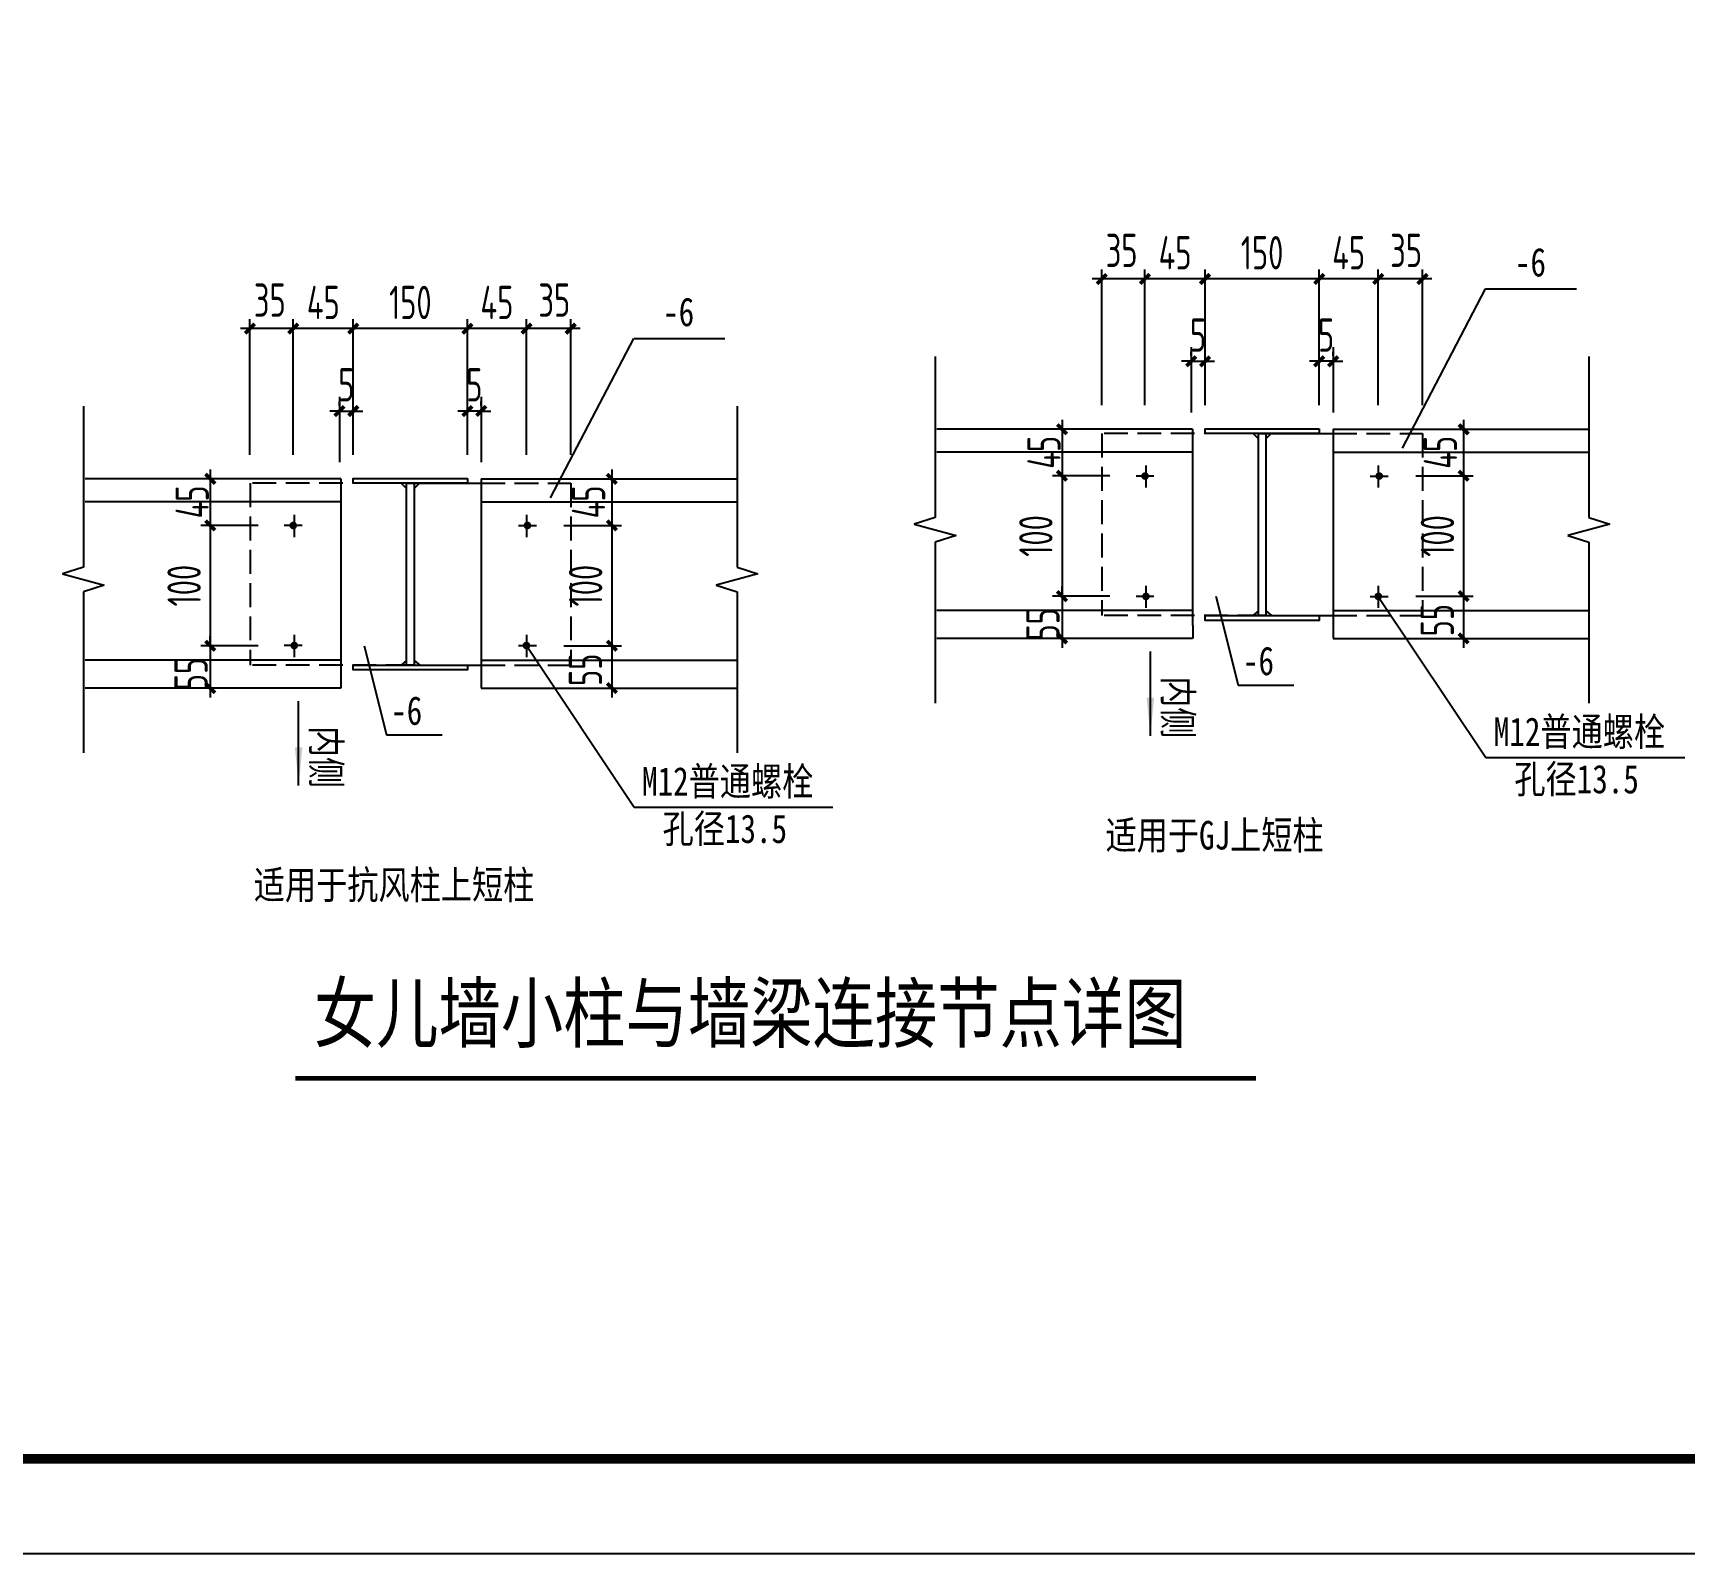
# Model space of a CAD drawing. Extents: x 293620 to 503924, y -252071 to 755100.
# Drawn here: x 435928 to 453276, y -252071 to -236097 of the extents above; entities that cross this region are included whole.
import ezdxf

# ---------------------------------------------------------------- set-up
doc = ezdxf.new("R2010")
doc.units = 0
doc.header["$LTSCALE"] = 1000
doc.header["$MEASUREMENT"] = 0
doc.linetypes.add('DASH', pattern=[0.35, 0.25, -0.1])
doc.layers.get('Defpoints').update_dxf_attribs({"color": 250})
for name, color, linetype in [('3T_WOOD', 21, 'Continuous'), ('OTHER', 7, 'Continuous'), ('PUB_DIM', 171, 'Continuous'), ('PUB_TEXT', 7, 'Continuous'), ('TK', 4, 'Continuous'), ('图层1', 8, 'Continuous'), ('水平支撑', 4, 'Continuous')]:
    doc.layers.add(name, color=color, linetype=linetype)
doc.styles.add('-宋体', font='', dxfattribs={"width": 0.8})
doc.styles.add('TSSD_Dimension', font='Tssdeng.shx', dxfattribs={"width": 0.7, "bigfont": 'hztxt.shx'})
doc.styles.get('-宋体').set_extended_font_data('SimSun')
doc.dimstyles.new('TSSD_20_100', dxfattribs={"dimtxt": 350, "dimasz": 100, "dimexe": 100, "dimexo": 250, "dimgap": 100, "dimtad": 1, "dimdec": 0, "dimlfac": 0.2, "dimzin": 0, "dimdsep": 46, "dimtxsty": 'TSSD_Dimension', "dimblk": 'ARCHTICK', "dimblk1": 'ARCHTICK', "dimblk2": 'ARCHTICK', "dimcen": 0, "dimdle": 100, "dimclrt": 7, "dimadec": 0, "dimazin": 0, "dimtfac": 1, "dimtdec": 0, "dimtix": 1, "dimtmove": 2, "dimatfit": 3, "dimfxl": 0, "dimtolj": 1, "dimtzin": 0, "dimarcsym": 0})

# ---------------------------------------------------------------- blocks, each defined once
blk = doc.blocks.new('_ArchTick')
at = {"color": 0, "linetype": 'ByBlock', "const_width": 0.4}
blk.add_lwpolyline([(-0.5, -0.5), (0.5, 0.5)], dxfattribs=at)
blk = doc.blocks.new('*D651')
at = {"layer": 'Defpoints', "color": 0}
for p in [(449434, -238680), (449434, -240255), (450055, -240255)]:
    blk.add_point(p, dxfattribs=at)
at = {"layer": 'PUB_DIM', "color": 0, "lineweight": -2}
for p, q in [((450155, -238680), (449334, -238680)), ((449434, -240005), (449434, -238580)), ((450055, -240005), (450055, -238580))]:
    blk.add_line(p, q, dxfattribs=at)
at = {"layer": 'PUB_DIM', "color": 0, "lineweight": -2, "xscale": 100, "yscale": 100, "zscale": 100, "rotation": 180}
blk.add_blockref('_ArchTick', (449434, -238680), dxfattribs=at)
at = {"layer": 'PUB_DIM', "color": 0, "lineweight": -2, "xscale": 100, "yscale": 100, "zscale": 100}
blk.add_blockref('_ArchTick', (450055, -238680), dxfattribs=at)
at = {"layer": 'PUB_DIM', "color": 7, "insert": (449744, -238405), "char_height": 350, "attachment_point": 5, "style": 'TSSD_Dimension'}
blk.add_mtext('\\A1;45', dxfattribs=at)
blk = doc.blocks.new('*D652')
at = {"layer": 'Defpoints', "color": 0}
for p in [(450055, -238680), (450055, -240255), (450519, -240255)]:
    blk.add_point(p, dxfattribs=at)
at = {"layer": 'PUB_DIM', "color": 0, "lineweight": -2}
for p, q in [((450619, -238680), (449955, -238680)), ((450055, -240005), (450055, -238580)), ((450519, -240005), (450519, -238580))]:
    blk.add_line(p, q, dxfattribs=at)
at = {"layer": 'PUB_DIM', "color": 0, "lineweight": -2, "xscale": 100, "yscale": 100, "zscale": 100, "rotation": 180}
blk.add_blockref('_ArchTick', (450055, -238680), dxfattribs=at)
at = {"layer": 'PUB_DIM', "color": 0, "lineweight": -2, "xscale": 100, "yscale": 100, "zscale": 100}
blk.add_blockref('_ArchTick', (450519, -238680), dxfattribs=at)
at = {"layer": 'PUB_DIM', "color": 7, "insert": (450347, -238380), "char_height": 350, "attachment_point": 5, "style": 'TSSD_Dimension'}
blk.add_mtext('\\A1;35', dxfattribs=at)
blk = doc.blocks.new('*D653')
at = {"layer": 'Defpoints', "color": 0}
for p in [(447151, -238680), (447151, -240255), (447605, -240255)]:
    blk.add_point(p, dxfattribs=at)
at = {"layer": 'PUB_DIM', "color": 0, "lineweight": -2}
for p, q in [((447705, -238680), (447051, -238680)), ((447151, -240005), (447151, -238580)), ((447605, -240005), (447605, -238580))]:
    blk.add_line(p, q, dxfattribs=at)
at = {"layer": 'PUB_DIM', "color": 0, "lineweight": -2, "xscale": 100, "yscale": 100, "zscale": 100}
for p, rotation in [((447151, -238680), 179.9999999981185), ((447605, -238680), 359.9999999981185)]:
    blk.add_blockref('_ArchTick', p, dxfattribs=dict(at, rotation=rotation))
at = {"layer": 'PUB_DIM', "color": 7, "insert": (447360, -238380), "char_height": 350, "attachment_point": 5, "rotation": 360, "style": 'TSSD_Dimension'}
blk.add_mtext('\\A1;35', dxfattribs=at)
blk = doc.blocks.new('*D654')
at = {"layer": 'Defpoints', "color": 0}
for p in [(447605, -238680), (447605, -240255), (448236, -240255)]:
    blk.add_point(p, dxfattribs=at)
at = {"layer": 'PUB_DIM', "color": 0, "lineweight": -2}
for p, q in [((448336, -238680), (447505, -238680)), ((447605, -240005), (447605, -238580)), ((448236, -240005), (448236, -238580))]:
    blk.add_line(p, q, dxfattribs=at)
at = {"layer": 'PUB_DIM', "color": 0, "lineweight": -2, "xscale": 100, "yscale": 100, "zscale": 100}
for p, rotation in [((447605, -238680), 180.0000000013527), ((448236, -238680), 1.352677969634897e-09)]:
    blk.add_blockref('_ArchTick', p, dxfattribs=dict(at, rotation=rotation))
at = {"layer": 'PUB_DIM', "color": 7, "insert": (447921, -238405), "char_height": 350, "attachment_point": 5, "rotation": 0, "style": 'TSSD_Dimension'}
blk.add_mtext('\\A1;45', dxfattribs=at)
blk = doc.blocks.new('*D655')
at = {"layer": 'Defpoints', "color": 0}
for p in [(448236, -238680), (448236, -240255), (449434, -240255)]:
    blk.add_point(p, dxfattribs=at)
at = {"layer": 'PUB_DIM', "color": 0, "lineweight": -2}
for p, q in [((449534, -238680), (448136, -238680)), ((448236, -240005), (448236, -238580)), ((449434, -240005), (449434, -238580))]:
    blk.add_line(p, q, dxfattribs=at)
at = {"layer": 'PUB_DIM', "color": 0, "lineweight": -2, "xscale": 100, "yscale": 100, "zscale": 100}
for p, rotation in [((448236, -238680), 179.9999999985741), ((449434, -238680), 359.9999999985741)]:
    blk.add_blockref('_ArchTick', p, dxfattribs=dict(at, rotation=rotation))
at = {"layer": 'PUB_DIM', "color": 7, "insert": (448835, -238405), "char_height": 350, "attachment_point": 5, "rotation": 360, "style": 'TSSD_Dimension'}
blk.add_mtext('\\A1;150', dxfattribs=at)
blk = doc.blocks.new('_ARROW')
blk.add_solid([(0, 0), (-1, 0.1), (-1, -0.1)])
blk = doc.blocks.new('*D699')
at = {"layer": 'Defpoints', "color": 0}
for p in [(447487, -240259), (446734, -240747), (447487, -240747)]:
    blk.add_point(p, dxfattribs=at)
at = {"layer": 'PUB_DIM', "color": 0, "lineweight": -2}
for p, q in [((447237, -240259), (446634, -240259)), ((446734, -240159), (446734, -240847)), ((447237, -240747), (446634, -240747))]:
    blk.add_line(p, q, dxfattribs=at)
at = {"layer": 'PUB_DIM', "color": 0, "lineweight": -2, "xscale": 100, "yscale": 100, "zscale": 100}
for p, rotation in [((446734, -240259), 90), ((446734, -240747), 270)]:
    blk.add_blockref('_ArchTick', p, dxfattribs=dict(at, rotation=rotation))
at = {"layer": 'PUB_DIM', "color": 7, "insert": (446544, -240501), "char_height": 350, "attachment_point": 5, "rotation": 90, "style": 'TSSD_Dimension'}
blk.add_mtext('\\A1;45', dxfattribs=at)
blk = doc.blocks.new('*D700')
at = {"layer": 'Defpoints', "color": 0}
for p in [(450198, -240259), (450198, -240747), (450951, -240747)]:
    blk.add_point(p, dxfattribs=at)
at = {"layer": 'PUB_DIM', "color": 0, "lineweight": -2}
for p, q in [((450448, -240259), (451051, -240259)), ((450951, -240159), (450951, -240847)), ((450448, -240747), (451051, -240747))]:
    blk.add_line(p, q, dxfattribs=at)
at = {"layer": 'PUB_DIM', "color": 0, "lineweight": -2, "xscale": 100, "yscale": 100, "zscale": 100}
for p, rotation in [((450951, -240259), 90), ((450951, -240747), 270)]:
    blk.add_blockref('_ArchTick', p, dxfattribs=dict(at, rotation=rotation))
at = {"layer": 'PUB_DIM', "color": 7, "insert": (450707, -240501), "char_height": 350, "attachment_point": 5, "rotation": 90, "style": 'TSSD_Dimension'}
blk.add_mtext('\\A1;45', dxfattribs=at)
blk = doc.blocks.new('*D701')
at = {"layer": 'Defpoints', "color": 0}
for p in [(449434, -239545), (449434, -239739), (449581, -239739)]:
    blk.add_point(p, dxfattribs=at)
at = {"layer": 'PUB_DIM', "color": 0, "lineweight": -2}
for p, q in [((449434, -239545), (449334, -239545)), ((449434, -239489), (449434, -239445)), ((449581, -239545), (449434, -239545)), ((449581, -239489), (449581, -239445)), ((449581, -239545), (449681, -239545))]:
    blk.add_line(p, q, dxfattribs=at)
at = {"layer": 'PUB_DIM', "color": 0, "lineweight": -2, "xscale": 100, "yscale": 100, "zscale": 100}
blk.add_blockref('_ArchTick', (449434, -239545), dxfattribs=at)
at = {"layer": 'PUB_DIM', "color": 0, "lineweight": -2, "xscale": 100, "yscale": 100, "zscale": 100, "rotation": 180}
blk.add_blockref('_ArchTick', (449581, -239545), dxfattribs=at)
at = {"layer": 'PUB_DIM', "color": 7, "insert": (449507, -239270), "char_height": 350, "attachment_point": 5, "style": 'TSSD_Dimension'}
blk.add_mtext('\\A1;5', dxfattribs=at)
blk = doc.blocks.new('*D702')
at = {"layer": 'Defpoints', "color": 0}
for p in [(448236, -239545), (448090, -239739), (448236, -239739)]:
    blk.add_point(p, dxfattribs=at)
at = {"layer": 'PUB_DIM', "color": 0, "lineweight": -2}
for p, q in [((448090, -239545), (447990, -239545)), ((448090, -239489), (448090, -239445)), ((448090, -239545), (448236, -239545)), ((448236, -239489), (448236, -239445)), ((448236, -239545), (448336, -239545))]:
    blk.add_line(p, q, dxfattribs=at)
at = {"layer": 'PUB_DIM', "color": 0, "lineweight": -2, "xscale": 100, "yscale": 100, "zscale": 100}
blk.add_blockref('_ArchTick', (448090, -239545), dxfattribs=at)
at = {"layer": 'PUB_DIM', "color": 0, "lineweight": -2, "xscale": 100, "yscale": 100, "zscale": 100, "rotation": 180}
blk.add_blockref('_ArchTick', (448236, -239545), dxfattribs=at)
at = {"layer": 'PUB_DIM', "color": 7, "insert": (448163, -239270), "char_height": 350, "attachment_point": 5, "style": 'TSSD_Dimension'}
blk.add_mtext('\\A1;5', dxfattribs=at)
blk = doc.blocks.new('*D703')
at = {"layer": 'Defpoints', "color": 0}
for p in [(447487, -242011), (446734, -242455), (447487, -242455)]:
    blk.add_point(p, dxfattribs=at)
at = {"layer": 'PUB_DIM', "color": 0, "lineweight": -2}
for p, q in [((446734, -242011), (446734, -241911)), ((447237, -242011), (446634, -242011)), ((446734, -242011), (446734, -242455)), ((447237, -242455), (446634, -242455)), ((446734, -242455), (446734, -242555))]:
    blk.add_line(p, q, dxfattribs=at)
at = {"layer": 'PUB_DIM', "color": 0, "lineweight": -2, "xscale": 100, "yscale": 100, "zscale": 100}
for p, rotation in [((446734, -242011), 270), ((446734, -242455), 90)]:
    blk.add_blockref('_ArchTick', p, dxfattribs=dict(at, rotation=rotation))
at = {"layer": 'PUB_DIM', "color": 7, "insert": (446533, -242307), "char_height": 350, "attachment_point": 5, "rotation": 90, "style": 'TSSD_Dimension'}
blk.add_mtext('\\A1;55', dxfattribs=at)
blk = doc.blocks.new('*D704')
at = {"layer": 'Defpoints', "color": 0}
for p in [(450198, -242011), (450198, -242455), (450951, -242455)]:
    blk.add_point(p, dxfattribs=at)
at = {"layer": 'PUB_DIM', "color": 0, "lineweight": -2}
for p, q in [((450951, -241911), (450951, -242555)), ((450448, -242011), (451051, -242011)), ((450448, -242455), (451051, -242455))]:
    blk.add_line(p, q, dxfattribs=at)
at = {"layer": 'PUB_DIM', "color": 0, "lineweight": -2, "xscale": 100, "yscale": 100, "zscale": 100}
for p, rotation in [((450951, -242011), 90), ((450951, -242455), 270)]:
    blk.add_blockref('_ArchTick', p, dxfattribs=dict(at, rotation=rotation))
at = {"layer": 'PUB_DIM', "color": 7, "insert": (450674, -242264), "char_height": 350, "attachment_point": 5, "rotation": 90, "style": 'TSSD_Dimension'}
blk.add_mtext('\\A1;55', dxfattribs=at)
blk = doc.blocks.new('*D705')
at = {"layer": 'Defpoints', "color": 0}
for p in [(450198, -240747), (450198, -242011), (450951, -242011)]:
    blk.add_point(p, dxfattribs=at)
at = {"layer": 'PUB_DIM', "color": 0, "lineweight": -2}
for p, q in [((450448, -240747), (451051, -240747)), ((450951, -240647), (450951, -242111)), ((450448, -242011), (451051, -242011))]:
    blk.add_line(p, q, dxfattribs=at)
at = {"layer": 'PUB_DIM', "color": 0, "lineweight": -2, "xscale": 100, "yscale": 100, "zscale": 100}
for p, rotation in [((450951, -240747), 90), ((450951, -242011), 270)]:
    blk.add_blockref('_ArchTick', p, dxfattribs=dict(at, rotation=rotation))
at = {"layer": 'PUB_DIM', "color": 7, "insert": (450676, -241379), "char_height": 350, "attachment_point": 5, "rotation": 90, "style": 'TSSD_Dimension'}
blk.add_mtext('\\A1;100', dxfattribs=at)
blk = doc.blocks.new('*D706')
at = {"layer": 'Defpoints', "color": 0}
for p in [(447487, -240747), (446734, -242011), (447487, -242011)]:
    blk.add_point(p, dxfattribs=at)
at = {"layer": 'PUB_DIM', "color": 0, "lineweight": -2}
for p, q in [((447237, -240747), (446634, -240747)), ((446734, -240647), (446734, -242111)), ((447237, -242011), (446634, -242011))]:
    blk.add_line(p, q, dxfattribs=at)
at = {"layer": 'PUB_DIM', "color": 0, "lineweight": -2, "xscale": 100, "yscale": 100, "zscale": 100}
for p, rotation in [((446734, -240747), 90), ((446734, -242011), 270)]:
    blk.add_blockref('_ArchTick', p, dxfattribs=dict(at, rotation=rotation))
at = {"layer": 'PUB_DIM', "color": 7, "insert": (446459, -241379), "char_height": 350, "attachment_point": 5, "rotation": 90, "style": 'TSSD_Dimension'}
blk.add_mtext('\\A1;100', dxfattribs=at)
blk = doc.blocks.new('*D710')
at = {"layer": 'Defpoints', "color": 0}
for p in [(441253, -241269), (441253, -242533), (442006, -242533)]:
    blk.add_point(p, dxfattribs=at)
at = {"layer": 'PUB_DIM', "color": 0, "lineweight": -2}
for p, q in [((441503, -241269), (442106, -241269)), ((442006, -241169), (442006, -242633)), ((441503, -242533), (442106, -242533))]:
    blk.add_line(p, q, dxfattribs=at)
at = {"layer": 'PUB_DIM', "color": 0, "lineweight": -2, "xscale": 100, "yscale": 100, "zscale": 100}
for p, rotation in [((442006, -241269), 90), ((442006, -242533), 270)]:
    blk.add_blockref('_ArchTick', p, dxfattribs=dict(at, rotation=rotation))
at = {"layer": 'PUB_DIM', "color": 7, "insert": (441731, -241901), "char_height": 350, "attachment_point": 5, "rotation": 90, "style": 'TSSD_Dimension'}
blk.add_mtext('\\A1;100', dxfattribs=at)
blk = doc.blocks.new('*D711')
at = {"layer": 'Defpoints', "color": 0}
for p in [(441253, -242533), (441253, -242977), (442006, -242977)]:
    blk.add_point(p, dxfattribs=at)
at = {"layer": 'PUB_DIM', "color": 0, "lineweight": -2}
for p, q in [((442006, -242433), (442006, -243077)), ((441503, -242533), (442106, -242533)), ((441503, -242977), (442106, -242977))]:
    blk.add_line(p, q, dxfattribs=at)
at = {"layer": 'PUB_DIM', "color": 0, "lineweight": -2, "xscale": 100, "yscale": 100, "zscale": 100}
for p, rotation in [((442006, -242533), 90), ((442006, -242977), 270)]:
    blk.add_blockref('_ArchTick', p, dxfattribs=dict(at, rotation=rotation))
at = {"layer": 'PUB_DIM', "color": 7, "insert": (441729, -242785), "char_height": 350, "attachment_point": 5, "rotation": 90, "style": 'TSSD_Dimension'}
blk.add_mtext('\\A1;55', dxfattribs=at)
blk = doc.blocks.new('*D712')
at = {"layer": 'Defpoints', "color": 0}
for p in [(441253, -240780), (441253, -241269), (442006, -241269)]:
    blk.add_point(p, dxfattribs=at)
at = {"layer": 'PUB_DIM', "color": 0, "lineweight": -2}
for p, q in [((441503, -240780), (442106, -240780)), ((442006, -240680), (442006, -241369)), ((441503, -241269), (442106, -241269))]:
    blk.add_line(p, q, dxfattribs=at)
at = {"layer": 'PUB_DIM', "color": 0, "lineweight": -2, "xscale": 100, "yscale": 100, "zscale": 100}
for p, rotation in [((442006, -240780), 90), ((442006, -241269), 270)]:
    blk.add_blockref('_ArchTick', p, dxfattribs=dict(at, rotation=rotation))
at = {"layer": 'PUB_DIM', "color": 7, "insert": (441762, -241022), "char_height": 350, "attachment_point": 5, "rotation": 90, "style": 'TSSD_Dimension'}
blk.add_mtext('\\A1;45', dxfattribs=at)
blk = doc.blocks.new('*D713')
at = {"layer": 'Defpoints', "color": 0}
for p in [(438542, -241269), (437789, -242533), (438542, -242533)]:
    blk.add_point(p, dxfattribs=at)
at = {"layer": 'PUB_DIM', "color": 0, "lineweight": -2}
for p, q in [((438292, -241269), (437689, -241269)), ((437789, -241169), (437789, -242633)), ((438292, -242533), (437689, -242533))]:
    blk.add_line(p, q, dxfattribs=at)
at = {"layer": 'PUB_DIM', "color": 0, "lineweight": -2, "xscale": 100, "yscale": 100, "zscale": 100}
for p, rotation in [((437789, -241269), 90), ((437789, -242533), 270)]:
    blk.add_blockref('_ArchTick', p, dxfattribs=dict(at, rotation=rotation))
at = {"layer": 'PUB_DIM', "color": 7, "insert": (437514, -241901), "char_height": 350, "attachment_point": 5, "rotation": 90, "style": 'TSSD_Dimension'}
blk.add_mtext('\\A1;100', dxfattribs=at)
blk = doc.blocks.new('*D714')
at = {"layer": 'Defpoints', "color": 0}
for p in [(438542, -242533), (437789, -242977), (438542, -242977)]:
    blk.add_point(p, dxfattribs=at)
at = {"layer": 'PUB_DIM', "color": 0, "lineweight": -2}
for p, q in [((437789, -242533), (437789, -242433)), ((438292, -242533), (437689, -242533)), ((437789, -242533), (437789, -242977)), ((438292, -242977), (437689, -242977)), ((437789, -242977), (437789, -243077))]:
    blk.add_line(p, q, dxfattribs=at)
at = {"layer": 'PUB_DIM', "color": 0, "lineweight": -2, "xscale": 100, "yscale": 100, "zscale": 100}
for p, rotation in [((437789, -242533), 270), ((437789, -242977), 90)]:
    blk.add_blockref('_ArchTick', p, dxfattribs=dict(at, rotation=rotation))
at = {"layer": 'PUB_DIM', "color": 7, "insert": (437587, -242829), "char_height": 350, "attachment_point": 5, "rotation": 90, "style": 'TSSD_Dimension'}
blk.add_mtext('\\A1;55', dxfattribs=at)
blk = doc.blocks.new('*D715')
at = {"layer": 'Defpoints', "color": 0}
for p in [(438542, -240780), (437789, -241269), (438542, -241269)]:
    blk.add_point(p, dxfattribs=at)
at = {"layer": 'PUB_DIM', "color": 0, "lineweight": -2}
for p, q in [((438292, -240780), (437689, -240780)), ((437789, -240680), (437789, -241369)), ((438292, -241269), (437689, -241269))]:
    blk.add_line(p, q, dxfattribs=at)
at = {"layer": 'PUB_DIM', "color": 0, "lineweight": -2, "xscale": 100, "yscale": 100, "zscale": 100}
for p, rotation in [((437789, -240780), 90), ((437789, -241269), 270)]:
    blk.add_blockref('_ArchTick', p, dxfattribs=dict(at, rotation=rotation))
at = {"layer": 'PUB_DIM', "color": 7, "insert": (437599, -241022), "char_height": 350, "attachment_point": 5, "rotation": 90, "style": 'TSSD_Dimension'}
blk.add_mtext('\\A1;45', dxfattribs=at)
blk = doc.blocks.new('*D716')
at = {"layer": 'Defpoints', "color": 0}
for p in [(439291, -239202), (439291, -240776), (440489, -240776)]:
    blk.add_point(p, dxfattribs=at)
at = {"layer": 'PUB_DIM', "color": 0, "lineweight": -2}
for p, q in [((440589, -239202), (439191, -239202)), ((439291, -240526), (439291, -239102)), ((440489, -240526), (440489, -239102))]:
    blk.add_line(p, q, dxfattribs=at)
at = {"layer": 'PUB_DIM', "color": 0, "lineweight": -2, "xscale": 100, "yscale": 100, "zscale": 100}
for p, rotation in [((439291, -239202), 179.999999999287), ((440489, -239202), 359.999999999287)]:
    blk.add_blockref('_ArchTick', p, dxfattribs=dict(at, rotation=rotation))
at = {"layer": 'PUB_DIM', "color": 7, "insert": (439890, -238927), "char_height": 350, "attachment_point": 5, "style": 'TSSD_Dimension'}
blk.add_mtext('\\A1;150', dxfattribs=at)
blk = doc.blocks.new('*D717')
at = {"layer": 'Defpoints', "color": 0}
for p in [(438660, -239202), (438660, -240776), (439291, -240776)]:
    blk.add_point(p, dxfattribs=at)
at = {"layer": 'PUB_DIM', "color": 0, "lineweight": -2}
for p, q in [((439391, -239202), (438560, -239202)), ((438660, -240526), (438660, -239102)), ((439291, -240526), (439291, -239102))]:
    blk.add_line(p, q, dxfattribs=at)
at = {"layer": 'PUB_DIM', "color": 0, "lineweight": -2, "xscale": 100, "yscale": 100, "zscale": 100, "rotation": 180}
blk.add_blockref('_ArchTick', (438660, -239202), dxfattribs=at)
at = {"layer": 'PUB_DIM', "color": 0, "lineweight": -2, "xscale": 100, "yscale": 100, "zscale": 100}
blk.add_blockref('_ArchTick', (439291, -239202), dxfattribs=at)
at = {"layer": 'PUB_DIM', "color": 7, "insert": (438976, -238927), "char_height": 350, "attachment_point": 5, "style": 'TSSD_Dimension'}
blk.add_mtext('\\A1;45', dxfattribs=at)
blk = doc.blocks.new('*D718')
at = {"layer": 'Defpoints', "color": 0}
for p in [(438206, -239202), (438206, -240776), (438660, -240776)]:
    blk.add_point(p, dxfattribs=at)
at = {"layer": 'PUB_DIM', "color": 0, "lineweight": -2}
for p, q in [((438760, -239202), (438106, -239202)), ((438206, -240526), (438206, -239102)), ((438660, -240526), (438660, -239102))]:
    blk.add_line(p, q, dxfattribs=at)
at = {"layer": 'PUB_DIM', "color": 0, "lineweight": -2, "xscale": 100, "yscale": 100, "zscale": 100, "rotation": 180}
blk.add_blockref('_ArchTick', (438206, -239202), dxfattribs=at)
at = {"layer": 'PUB_DIM', "color": 0, "lineweight": -2, "xscale": 100, "yscale": 100, "zscale": 100}
blk.add_blockref('_ArchTick', (438660, -239202), dxfattribs=at)
at = {"layer": 'PUB_DIM', "color": 7, "insert": (438414, -238902), "char_height": 350, "attachment_point": 5, "style": 'TSSD_Dimension'}
blk.add_mtext('\\A1;35', dxfattribs=at)
blk = doc.blocks.new('*D719')
at = {"layer": 'Defpoints', "color": 0}
for p in [(441110, -239202), (441110, -240776), (441574, -240776)]:
    blk.add_point(p, dxfattribs=at)
at = {"layer": 'PUB_DIM', "color": 0, "lineweight": -2}
for p, q in [((441674, -239202), (441010, -239202)), ((441110, -240526), (441110, -239102)), ((441574, -240526), (441574, -239102))]:
    blk.add_line(p, q, dxfattribs=at)
at = {"layer": 'PUB_DIM', "color": 0, "lineweight": -2, "xscale": 100, "yscale": 100, "zscale": 100}
for p, rotation in [((441110, -239202), 180.0000000018392), ((441574, -239202), 1.839248753299216e-09)]:
    blk.add_blockref('_ArchTick', p, dxfattribs=dict(at, rotation=rotation))
at = {"layer": 'PUB_DIM', "color": 7, "insert": (441402, -238902), "char_height": 350, "attachment_point": 5, "rotation": 0, "style": 'TSSD_Dimension'}
blk.add_mtext('\\A1;35', dxfattribs=at)
blk = doc.blocks.new('*D720')
at = {"layer": 'Defpoints', "color": 0}
for p in [(440489, -239202), (440489, -240776), (441110, -240776)]:
    blk.add_point(p, dxfattribs=at)
at = {"layer": 'PUB_DIM', "color": 0, "lineweight": -2}
for p, q in [((441210, -239202), (440389, -239202)), ((440489, -240526), (440489, -239102)), ((441110, -240526), (441110, -239102))]:
    blk.add_line(p, q, dxfattribs=at)
at = {"layer": 'PUB_DIM', "color": 0, "lineweight": -2, "xscale": 100, "yscale": 100, "zscale": 100}
for p, rotation in [((440489, -239202), 179.9999999986246), ((441110, -239202), 359.9999999986247)]:
    blk.add_blockref('_ArchTick', p, dxfattribs=dict(at, rotation=rotation))
at = {"layer": 'PUB_DIM', "color": 7, "insert": (440799, -238927), "char_height": 350, "attachment_point": 5, "rotation": 360, "style": 'TSSD_Dimension'}
blk.add_mtext('\\A1;45', dxfattribs=at)
blk = doc.blocks.new('*D721')
at = {"layer": 'Defpoints', "color": 0}
for p in [(439291, -240067), (439145, -240261), (439291, -240261)]:
    blk.add_point(p, dxfattribs=at)
at = {"layer": 'PUB_DIM', "color": 0, "lineweight": -2}
for p, q in [((439145, -240067), (439045, -240067)), ((439145, -240011), (439145, -239967)), ((439145, -240067), (439291, -240067)), ((439291, -240011), (439291, -239967)), ((439291, -240067), (439391, -240067))]:
    blk.add_line(p, q, dxfattribs=at)
at = {"layer": 'PUB_DIM', "color": 0, "lineweight": -2, "xscale": 100, "yscale": 100, "zscale": 100}
blk.add_blockref('_ArchTick', (439145, -240067), dxfattribs=at)
at = {"layer": 'PUB_DIM', "color": 0, "lineweight": -2, "xscale": 100, "yscale": 100, "zscale": 100, "rotation": 180}
blk.add_blockref('_ArchTick', (439291, -240067), dxfattribs=at)
at = {"layer": 'PUB_DIM', "color": 7, "insert": (439218, -239792), "char_height": 350, "attachment_point": 5, "style": 'TSSD_Dimension'}
blk.add_mtext('\\A1;5', dxfattribs=at)
blk = doc.blocks.new('*D722')
at = {"layer": 'Defpoints', "color": 0}
for p in [(440489, -240067), (440489, -240261), (440635, -240261)]:
    blk.add_point(p, dxfattribs=at)
at = {"layer": 'PUB_DIM', "color": 0, "lineweight": -2}
for p, q in [((440489, -240067), (440389, -240067)), ((440489, -240011), (440489, -239967)), ((440635, -240067), (440489, -240067)), ((440635, -240011), (440635, -239967)), ((440635, -240067), (440735, -240067))]:
    blk.add_line(p, q, dxfattribs=at)
at = {"layer": 'PUB_DIM', "color": 0, "lineweight": -2, "xscale": 100, "yscale": 100, "zscale": 100}
blk.add_blockref('_ArchTick', (440489, -240067), dxfattribs=at)
at = {"layer": 'PUB_DIM', "color": 0, "lineweight": -2, "xscale": 100, "yscale": 100, "zscale": 100, "rotation": 180}
blk.add_blockref('_ArchTick', (440635, -240067), dxfattribs=at)
at = {"layer": 'PUB_DIM', "color": 7, "insert": (440562, -239792), "char_height": 350, "attachment_point": 5, "style": 'TSSD_Dimension'}
blk.add_mtext('\\A1;5', dxfattribs=at)
blk = doc.blocks.new('GeYuanFrame_88455082', base_point=(20.09, 4.53))
at = {"layer": 'TK'}
blk.add_lwpolyline([(20.09, 4.53), (20.09, 598.53), (861.09, 598.53), (861.09, 4.53)], close=True, dxfattribs=at)
at = {"layer": 'TK', "const_width": 1}
blk.add_lwpolyline([(45.09, 588.53), (851.09, 588.53), (851.09, 14.53), (45.09, 14.53)], close=True, dxfattribs=at)

msp = doc.modelspace()

# ---------------------------------------------------------------- linework, layer by layer
at = {"layer": 'OTHER'}
for p, q in [((445401.3, -239495.8), (445401.3, -241185.5)), ((452266, -239495.8), (452266, -241185.5)), ((436456.2, -240017.2), (436456.2, -241707)), ((443320.9, -240017.2), (443320.9, -241707)), ((445401.3, -241185.5), (445181.3, -241255.5)), ((445181.3, -241255.5), (445621.3, -241375.5)), ((452486, -241255.5), (452046, -241375.5)), ((452266, -241185.5), (452486, -241255.5)), ((445621.3, -241375.5), (445401.3, -241445.5)), ((445401.3, -241445.5), (445401.3, -243135.2)), ((452046, -241375.5), (452266, -241445.5)), ((452266, -241445.5), (452266, -243135.2)), ((436456.2, -241707), (436236.2, -241777)), ((436236.2, -241777), (436676.2, -241897)), ((443540.9, -241777), (443100.9, -241897)), ((443320.9, -241707), (443540.9, -241777)), ((436676.2, -241897), (436456.2, -241967)), ((436456.2, -241967), (436456.2, -243656.7)), ((443100.9, -241897), (443320.9, -241967)), ((443320.9, -241967), (443320.9, -243656.7))]:
    msp.add_line(p, q, dxfattribs=at)
at = {"layer": 'PUB_DIM'}
msp.add_line((449580.5, -242161.8), (452266, -242161.8), dxfattribs=at)
for points in [[(447661.9, -243477.1), (447661.9, -242592.9)], [(438716.8, -243998.6), (438716.8, -243114.4)]]:
    msp.add_lwpolyline(points, dxfattribs=at)
at = {"layer": '图层1'}
for p, q in [((450308.2, -240457.2), (451180.4, -238782.2)), ((451180.4, -238782.2), (452138.1, -238782.2)), ((441363.1, -240978.7), (442235.3, -239303.7)), ((442235.3, -239303.7), (443193, -239303.7)), ((448349.4, -242012.4), (448583.2, -242947)), ((450054.7, -242013.8), (451184.2, -243706.4)), ((439404.3, -242533.9), (439638.1, -243468.5)), ((441109.6, -242530), (442239.1, -244227.8)), ((448583.2, -242947), (449167.7, -242947)), ((439638.1, -243468.5), (440222.6, -243468.5)), ((451184.2, -243706.4), (453273.7, -243706.4)), ((442239.1, -244227.8), (444328.6, -244227.8))]:
    msp.add_line(p, q, dxfattribs=at)
at = {"layer": '水平支撑'}
for p, q in [((448089.8, -239395.2), (448089.8, -240083.8)), ((449580.5, -239395.2), (449580.5, -240083.8)), ((439144.7, -239916.7), (439144.7, -240605.3)), ((440635.4, -239916.7), (440635.4, -240605.3)), ((448104.2, -240258.5), (445418.5, -240258.5)), ((448104.2, -240258.5), (448104.2, -240407.7)), ((449580.5, -240258.5), (449580.5, -240407.7)), ((449580.5, -240258.5), (452266.2, -240258.5)), ((448104.2, -240407.7), (448104.2, -242319.9)), ((448104.2, -240407.7), (448104.2, -242319.9)), ((448740.3, -240304), (448795.7, -240360.7)), ((448844.1, -240304), (449580.5, -240304)), ((448930, -240304), (448874.6, -240360.7)), ((449580.5, -240407.7), (449580.5, -242319.9)), ((448104.2, -240500.9), (445418.5, -240500.9)), ((449580.5, -240500.9), (452266.2, -240500.9)), ((439159.1, -240780), (436473.4, -240780)), ((439159.1, -240780), (439159.1, -240929.2)), ((440635.4, -240780), (443321.1, -240780)), ((440635.4, -240780), (440635.4, -240929.2)), ((447698.9, -240750), (447511.5, -240750)), ((447698.9, -240750), (447511.5, -240750)), ((447615.6, -240639.5), (447615.6, -240871.2)), ((449971.4, -240750), (450158.8, -240750)), ((450054.7, -240639.5), (450054.7, -240871.2)), ((439159.1, -240929.2), (439159.1, -242841.3)), ((439159.1, -240929.2), (439159.1, -242841.3)), ((439795.3, -240825.5), (439850.6, -240882.2)), ((439899, -240825.5), (440635.4, -240825.5)), ((439984.9, -240825.5), (439929.5, -240882.2)), ((440635.4, -240929.2), (440635.4, -242841.3)), ((439159.1, -241022.3), (436473.4, -241022.3)), ((440635.4, -241022.3), (443321.1, -241022.3)), ((438753.9, -241269.3), (438566.5, -241269.3)), ((438753.9, -241269.3), (438566.5, -241269.3)), ((438670.6, -241158.8), (438670.6, -241390.5)), ((441026.3, -241269.3), (441213.7, -241269.3)), ((441109.6, -241158.8), (441109.6, -241390.5)), ((447615.6, -241903.3), (447615.6, -242135)), ((450054.7, -241903.3), (450054.7, -242135)), ((448104.2, -242161.8), (445418.6, -242161.8)), ((447698.9, -242013.8), (447511.5, -242013.8)), ((447698.9, -242013.8), (447511.5, -242013.8)), ((448795.7, -242166.8), (448737.2, -242216.2)), ((448874.6, -242166.8), (448933.1, -242216.2)), ((449971.4, -242013.8), (450158.8, -242013.8)), ((448106.7, -242319.9), (448106.7, -242455.4)), ((448844.1, -242216.2), (449580.5, -242216.2)), ((449580.5, -242319.9), (449580.5, -242455.4)), ((438670.6, -242419.5), (438670.6, -242651.2)), ((441109.6, -242419.5), (441109.6, -242651.2)), ((448104.2, -242455.4), (445418.6, -242455.4)), ((449580.5, -242455.4), (452266, -242455.4)), ((439159.1, -242683.3), (436473.6, -242683.3)), ((438753.9, -242530), (438566.5, -242530)), ((438753.9, -242530), (438566.5, -242530)), ((439850.6, -242688.3), (439792.1, -242737.7)), ((439929.5, -242688.3), (439988, -242737.7)), ((440635.4, -242683.3), (443320.9, -242683.3)), ((441026.3, -242530), (441213.7, -242530)), ((439161.6, -242841.3), (439161.6, -242976.9)), ((439899, -242737.7), (440635.4, -242737.7)), ((440635.4, -242841.3), (440635.4, -242976.9)), ((439159.1, -242976.9), (436473.6, -242976.9)), ((440635.4, -242976.9), (443320.9, -242976.9))]:
    msp.add_line(p, q, dxfattribs=at)
at = {"layer": '水平支撑', "linetype": 'DASH'}
for p, q in [((448826.2, -240304), (447151.4, -240304)), ((447151.4, -240304), (447151.4, -242216.2)), ((449580.5, -240304), (450518.9, -240304)), ((450518.9, -240304), (450518.9, -242216.2)), ((438206.4, -240825.5), (438206.4, -242737.7)), ((439881.2, -240825.5), (438206.4, -240825.5)), ((440635.4, -240825.5), (441573.8, -240825.5)), ((441573.8, -240825.5), (441573.8, -242737.7)), ((448826.2, -242216.2), (447151.4, -242216.2)), ((449580.5, -242216.2), (450518.9, -242216.2)), ((439881.2, -242737.7), (438206.4, -242737.7)), ((440635.4, -242737.7), (441573.8, -242737.7))]:
    msp.add_line(p, q, dxfattribs=at)
at = {"layer": '水平支撑'}
for points in [[(449433.9, -240254.6), (449433.9, -240304), (448236.4, -240304), (448236.4, -240254.6)], [(448874.6, -240304), (448874.6, -242216.2), (448795.7, -242216.2), (448795.7, -240304)], [(440488.8, -240776.1), (440488.8, -240825.5), (439291.3, -240825.5), (439291.3, -240776.1)], [(439929.5, -240825.5), (439929.5, -242737.7), (439850.6, -242737.7), (439850.6, -240825.5)], [(449433.9, -242216.2), (449433.9, -242265.5), (448236.4, -242265.5), (448236.4, -242216.2)], [(440488.8, -242737.7), (440488.8, -242787), (439291.3, -242787), (439291.3, -242737.7)]]:
    msp.add_lwpolyline(points, close=True, dxfattribs=at)
at = {"layer": '水平支撑', "const_width": 39.8}
for points in [[(447605.2, -240729.9, -1), (447605.2, -240770.1, -1)], [(447605.2, -240729.9, -1), (447605.2, -240770.1, -1)], [(450065.1, -240729.9, 1), (450065.1, -240770.1, 1)], [(438660.2, -241249.1, -1), (438660.2, -241289.4, -1)], [(438660.2, -241249.1, -1), (438660.2, -241289.4, -1)], [(441120, -241249.1, 1), (441120, -241289.4, 1)], [(447615.6, -241993.7, -1), (447615.6, -242033.9, -1)], [(447615.6, -241993.7, -1), (447615.6, -242033.9, -1)], [(450054.7, -241993.7, 1), (450054.7, -242033.9, 1)], [(438670.6, -242509.9, -1), (438670.6, -242550.1, -1)], [(438670.6, -242509.9, -1), (438670.6, -242550.1, -1)], [(441109.6, -242509.9, 1), (441109.6, -242550.1, 1)]]:
    msp.add_lwpolyline(points, format="xyb", close=True, dxfattribs=at)
at = {"layer": '水平支撑', "const_width": 50}
msp.add_lwpolyline([(438683.7, -247075.2), (448771.1, -247075.2)], dxfattribs=at)

# ---------------------------------------------------------------- block references
at = {"layer": '3T_WOOD', "xscale": 100, "yscale": 100, "zscale": 100}
msp.add_blockref('GeYuanFrame_88455082', (397349.2, -252071.2), dxfattribs=at)
at = {"layer": 'PUB_DIM', "xscale": 400, "yscale": 400, "zscale": 400, "rotation": 270}
for p in [(447661.9, -243477.1), (438716.8, -243998.6)]:
    msp.add_blockref('_ARROW', p, dxfattribs=at)

# ---------------------------------------------------------------- texts
at = {"layer": 'PUB_TEXT', "style": '-宋体', "width": 0.8}
for s, height, p in [('-6', 300, (451489.7, -238654.2)), ('-6', 300, (442544.7, -239175.7)), ('-6', 300, (448633.7, -242841.6)), ('-6', 300, (439688.6, -243363.1)), ('M12普通螺栓', 300, (451267.9, -243585)), ('M12普通螺栓', 300, (442322.8, -244106.5)), ('孔径13.5', 300, (451483.9, -244082.6)), ('孔径13.5', 300, (442538.8, -244604.1)), ('适用于GJ上短柱', 300, (447190.9, -244672.3)), ('适用于抗风柱上短柱', 300, (438245.8, -245193.8)), ('女儿墙小柱与墙梁连接节点详图', 600, (438876.3, -246690.3))]:
    msp.add_text(s, height=height, dxfattribs=at).set_placement(p)
for p in [(447802, -242851.7), (438857, -243373.2)]:
    msp.add_text('内侧', height=300, rotation=270, dxfattribs=at).set_placement(p)

# ---------------------------------------------------------------- dimensions: what is measured, and where the dimension line sits
at = {"layer": 'PUB_DIM'}
for base, p1, p2, angle, text, picture, middle in [((447151.5, -238680.3), (447605.2, -240254.6), (447151.5, -240254.6), 180, '35', '*D653', (447359.5, -238380.3)), ((450054.7, -238680.3), (450518.9, -240254.6), (450054.7, -240254.6), 180, '35', '*D652', (450346.8, -238380.3)), ((438206.4, -239201.8), (438660.2, -240776.1), (438206.4, -240776.1), 180, '35', '*D718', (438414.4, -238901.8)), ((441109.6, -239201.8), (441573.8, -240776.1), (441109.6, -240776.1), 180, '35', '*D719', (441401.7, -238901.8)), ((446734, -240747.4), (447486.9, -240258.5), (447486.9, -240747.4), 270, '45', '*D699', (446543.9, -240500.9)), ((450950.7, -240747.4), (450197.8, -240258.5), (450197.8, -240747.4), 270, '45', '*D700', (450706.8, -240500.9)), ((437788.9, -241268.8), (438541.8, -240780), (438541.8, -241268.8), 270, '45', '*D715', (437598.8, -241022.3)), ((442005.6, -241268.8), (441252.7, -240780), (441252.7, -241268.8), 270, '45', '*D712', (441761.7, -241022.3)), ((446734, -242455.4), (447486.9, -242011.2), (447486.9, -242455.4), 270, '55', '*D703', (446532.5, -242307.4)), ((450950.7, -242455.4), (450197.8, -242011.2), (450197.8, -242455.4), 270, '55', '*D704', (450673.9, -242263.6)), ((437788.9, -242976.9), (438541.8, -242532.6), (438541.8, -242976.9), 270, '55', '*D714', (437587.5, -242828.9)), ((442005.6, -242976.9), (441252.7, -242532.6), (441252.7, -242976.9), 270, '55', '*D711', (441728.9, -242785.1))]:
    dim = msp.add_linear_dim(base=base, p1=p1, p2=p2, angle=angle, text=text, dimstyle='TSSD_20_100', dxfattribs=at)
    dim.commit()
    dim.dimension.update_dxf_attribs({"geometry": picture, "text_midpoint": middle, "dimtype": 161})
for p1, p2, distance, text, picture, middle in [((448236.4, -240254.6), (447605.2, -240254.6), -1574.3, '45', '*D654', (447920.8, -238405.3)), ((449433.9, -240254.6), (448236.4, -240254.6), -1574.3, '150', '*D655', (448835.2, -238405.3)), ((450054.7, -240254.6), (449433.9, -240254.6), -1574.3, '45', '*D651', (449744.3, -238405.3)), ((439291.3, -240776.1), (438660.2, -240776.1), -1574.3, '45', '*D717', (438975.7, -238926.8)), ((440488.8, -240776.1), (439291.3, -240776.1), -1574.3, '150', '*D716', (439890.1, -238926.8)), ((441109.6, -240776.1), (440488.8, -240776.1), -1574.3, '45', '*D720', (440799.2, -238926.8)), ((448089.8, -239739.2), (448236.4, -239739.2), 194, '5', '*D702', (448163.1, -239270.2)), ((449580.5, -239739.2), (449433.9, -239739.2), -194, '5', '*D701', (449507.2, -239270.2)), ((439144.7, -240260.6), (439291.3, -240260.6), 194, '5', '*D721', (439218, -239791.7)), ((440635.4, -240260.6), (440488.8, -240260.6), -194, '5', '*D722', (440562.1, -239791.7)), ((447486.9, -240747.4), (447486.9, -242011.2), -752.9, '100', '*D706', (446459, -241379.3)), ((450197.8, -240747.4), (450197.8, -242011.2), 752.9, '100', '*D705', (450675.7, -241379.3)), ((438541.8, -241268.8), (438541.8, -242532.6), -752.9, '100', '*D713', (437513.9, -241900.7)), ((441252.7, -241268.8), (441252.7, -242532.6), 752.9, '100', '*D710', (441730.6, -241900.7))]:
    dim = msp.add_aligned_dim(p1=p1, p2=p2, distance=distance, text=text, dimstyle='TSSD_20_100', dxfattribs=at)
    dim.commit()
    dim.dimension.update_dxf_attribs({"geometry": picture, "text_midpoint": middle})

doc.saveas('drawing.dxf')
